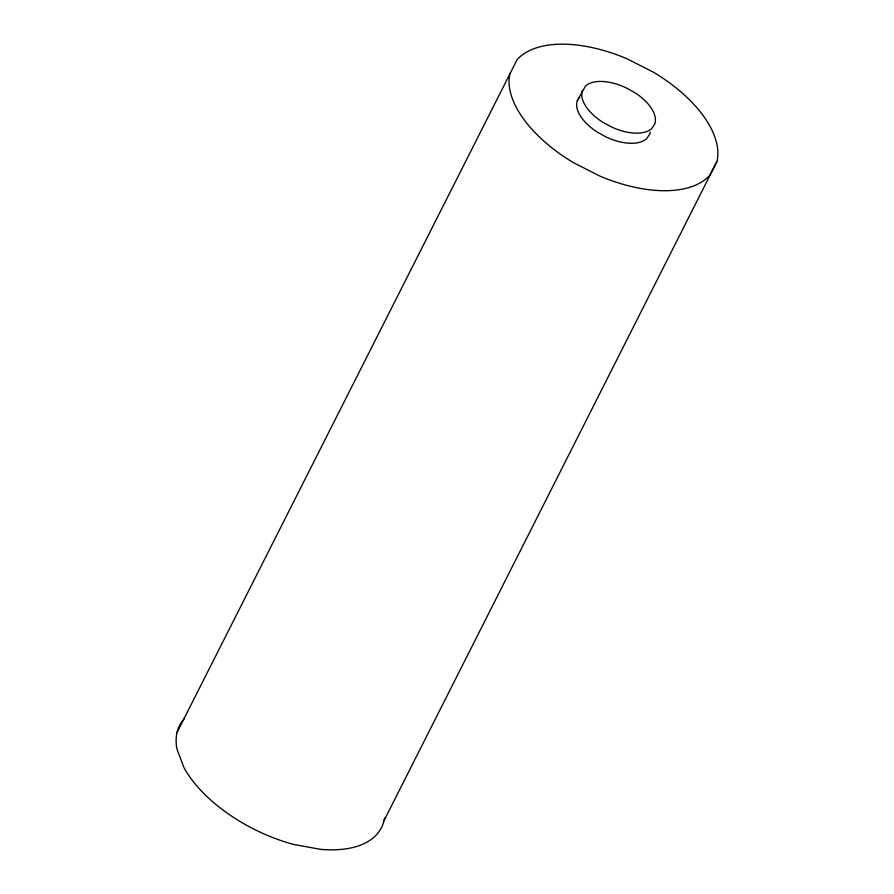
<?xml version="1.0" encoding="UTF-8"?>
<svg xmlns="http://www.w3.org/2000/svg" width="894" height="894" viewBox="0 0 894 894"><rect width="100%" height="100%" fill="white"/><g stroke="black" fill="none" stroke-linecap="round" stroke-linejoin="round"><path stroke-width="1.34" d="M177.023 732.521L517.056 59.742A113.136 58.948 26.8 0 1 627.23 58.87L653.548 72.269A113.136 58.948 26.8 0 1 716.977 161.479L384.04 820.603M650.173 132.1A39.928 20.808 26.8 0 1 649.636 134.245L646.552 138.76A39.928 20.808 26.8 0 1 606.356 137.106L597.237 132.088A39.928 20.808 26.8 0 1 577.312 100.642L585.514 85.98A39.928 20.808 26.8 0 1 625.711 87.634L634.829 92.652A39.928 20.808 26.8 0 1 654.754 124.098L651.681 128.624A39.928 20.808 26.8 0 1 611.474 126.97L602.355 121.953A39.928 20.808 26.8 0 1 582.43 90.506M716.977 161.479L709.892 175.146A113.136 58.948 26.8 0 1 599.706 176.006L573.389 162.619A113.136 58.948 26.8 0 1 509.96 73.397M577.312 100.642L579.636 97.234M384.532 818.021A113.136 58.948 26.8 0 1 320.365 849.3L294.025 844.528A113.136 58.948 26.8 0 1 184.008 767.7L176.99 749.172A113.136 58.948 26.8 0 1 184.108 718.854"/></g></svg>
